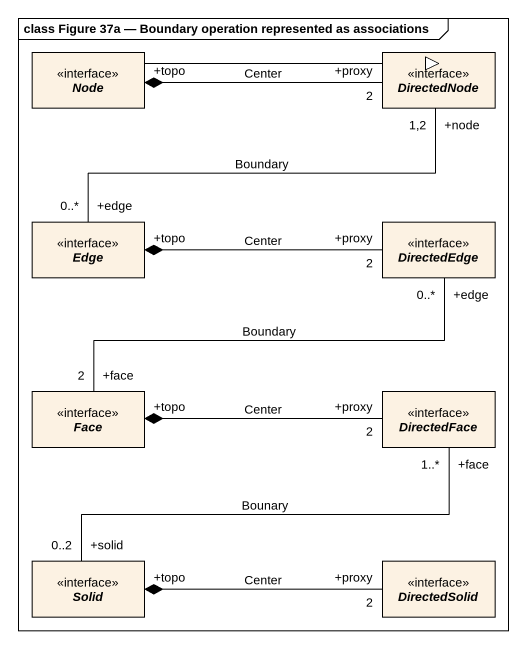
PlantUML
@startuml
mainframe class Figure 37a — Boundary operation represented as associations
hide circle
hide empty members
interface "Node" as Node_
interface DirectedNode
interface Edge
interface DirectedEdge
interface Face
interface DirectedFace
interface Solid
interface DirectedSolid
Node_ -right-|> DirectedNode
DirectedNode "+proxy\n2" -left-* "+topo" Node_ : Center
DirectedNode "+node\n1,2" -left- "+edge\n0..*" Edge : Boundary
DirectedEdge "+proxy\n2" -left-* "+topo" Edge : Center
Face "+face\n2" -right- "+edge\n0..*" DirectedEdge : Boundary
DirectedFace "+proxy\n2" -left-* "+topo" Face : Center
Solid "+solid\n0..2" -right- "+face\n1..*" DirectedFace : Bounary
DirectedSolid "+proxy\n2" -left-* "+topo" Solid : Center
@enduml
